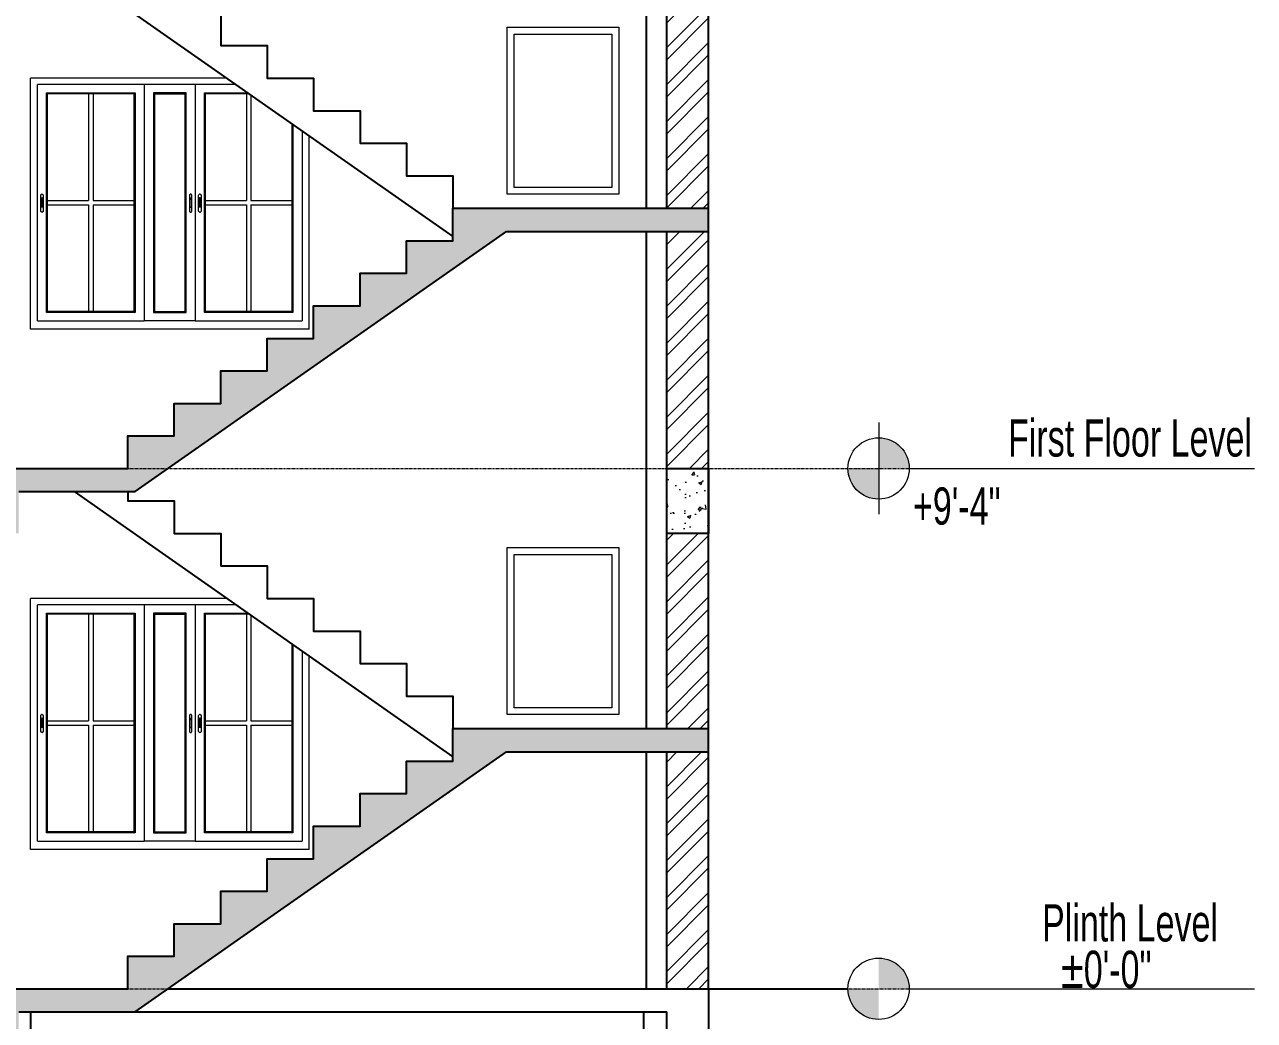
# Model space of a CAD drawing. Header units: inches. Extents: x -10117506 to -5032697, y -6529230 to -3254494.
# Drawn here: x -5063662.4 to -5063397.6, y -3264887.7 to -3264673.4 of the extents above; entities that cross this region are included whole.
import ezdxf

# ---------------------------------------------------------------- set-up
doc = ezdxf.new("R2010")
doc.units = ezdxf.units.IN
doc.header["$LTSCALE"] = 2
doc.header["$MEASUREMENT"] = 0
doc.linetypes.add('ACAD_ISO02W100', pattern=[15, 12, -3])
doc.linetypes.add('CENTER', pattern=[2, 1.25, -0.25, 0.25, -0.25])
doc.layers.get('0').update_dxf_attribs({"linetype": 'CONTINUOUS'})
for name, color, linetype, lineweight in [('Annotate-Bold.w', 187, 'CONTINUOUS', 18), ('Door-Window', 47, 'CONTINUOUS', 15), ('HATCH', 60, 'ACAD_ISO02W100', 13), ('window', 4, 'CONTINUOUS', 13)]:
    doc.layers.add(name, color=color, linetype=linetype, lineweight=lineweight)
doc.styles.add('Arial', font='arial.ttf', dxfattribs={"width": 0.8, "height": 12})
pattern_1 = [(50, (12864.6975, -5478.8364), (7.172601826, -0.62752135), [0.75, -8.25]), (355, (12864.6975, -5478.8364), (-1.387513336, 7.521921337), [0.6, -6.6]), (100.45144446, (12865.295, -5478.889), (5.785088467, 6.89439991), [0.63740192, -7.01142112]), (46.1842, (12864.6975, -5476.836), (10.672413307, -1.655192808), [1.125, -12.375]), (96.63563549, (12865.587, -5476.974), (9.346619457, 9.741186008), [0.95610342, -10.5171376]), (351.184164, (12864.698, -5476.836), (9.34661945, 9.741186003), [0.9, -9.90000001]), (21, (12865.6975, -5477.3364), (5.969070521, -4.0261889067), [0.75, -8.25]), (326, (12865.6975, -5477.3364), (2.433153319, 7.2515004505), [0.6, -6.6]), (71.45144474, (12866.195, -5477.672), (8.402223767, 3.225311528), [0.6374019, -7.01142112]), (37.5, (12864.6975, -5478.8364), (0.1215985532, 3.3289385383), [0, -6.52, 0, -6.7, 0, -6.625]), (7.5, (12864.6975, -5478.8364), (2.6306953744, 3.9441171188), [0, -3.82, 0, -6.37, 0, -2.525]), (327.5, (12862.4675, -5478.8364), (5.3382243617, -0.2255487173), [0, -2.5, 0, -7.8, 0, -10.35]), (317.5, (12861.4675, -5478.8364), (5.8318616934, 1.0010498233), [0, -3.25, 0, -5.18, 0, -7.35])]
pattern_2 = [(45, (12864.6975, -5478.8364), (-3.977475644, 3.977475644), []), (45, (12867.349, -5478.8364), (-3.977475644, 3.977475644), [])]

msp = doc.modelspace()

# ---------------------------------------------------------------- hatches: boundary and pattern name
at = {"layer": 'Annotate-Bold.w', "ltscale": 0.005}
h = msp.add_hatch(color=256, dxfattribs=at)
h.dxf.hatch_style = 1
h.paths.add_polyline_path([(-5063478.48, -3264762.34), (-5063478.48, -3264768.93), (-5063471.89, -3264768.93, 0.414214)])
h.paths.add_polyline_path([(-5063478.48, -3264775.53), (-5063478.48, -3264768.93), (-5063485.08, -3264768.93, 0.414214)])
h = msp.add_hatch(color=256, dxfattribs=at)
h.dxf.hatch_style = 1
h.paths.add_polyline_path([(-5063478.48, -3264874.34), (-5063478.48, -3264880.93), (-5063471.89, -3264880.93, 0.414214)])
h.paths.add_polyline_path([(-5063478.48, -3264887.53), (-5063478.48, -3264880.93), (-5063485.08, -3264880.93, 0.414214)])
at = {"layer": 'Door-Window', "linetype": 'ByBlock'}
h = msp.add_hatch(dxfattribs=at)
h.set_pattern_fill('AR-CONC', color=256)
h.set_pattern_definition(pattern_1)
h.paths.add_polyline_path([(-5063804.11, -3264773.93), (-5063804.11, -3264782.93), (-5063795.11, -3264782.93), (-5063795.11, -3264773.93), (-5063675.11, -3264773.93), (-5063672.61, -3264773.93), (-5063672.61, -3264782.93), (-5063663.61, -3264782.93), (-5063663.61, -3264773.93), (-5063638.57, -3264773.93), (-5063558.57, -3264717.93), (-5063515.08, -3264717.93), (-5063515.08, -3264712.93), (-5063570.14, -3264712.93), (-5063570.14, -3264719.93), (-5063580.14, -3264719.93), (-5063580.14, -3264726.93), (-5063590.14, -3264726.93), (-5063590.14, -3264733.93), (-5063600.14, -3264733.93), (-5063600.14, -3264740.93), (-5063610.14, -3264740.93), (-5063610.14, -3264747.93), (-5063620.14, -3264747.93), (-5063620.14, -3264754.93), (-5063630.14, -3264754.93), (-5063630.14, -3264761.93), (-5063640.14, -3264761.93), (-5063640.14, -3264768.93), (-5063675.11, -3264768.93), (-5063822.11, -3264768.93), (-5063822.11, -3264773.93)])
h = msp.add_hatch(dxfattribs=at)
h.set_pattern_fill('AR-CONC', color=256)
h.set_pattern_definition(pattern_1)
h.paths.add_polyline_path([(-5063515.08, -3264768.93), (-5063524.08, -3264768.93), (-5063524.08, -3264782.93), (-5063515.08, -3264782.93)])
h = msp.add_hatch(dxfattribs=at)
h.set_pattern_fill('AR-CONC', color=256)
h.set_pattern_definition(pattern_1)
h.paths.add_polyline_path([(-5063795.11, -3264885.93), (-5063672.61, -3264885.93), (-5063672.61, -3264894.93), (-5063663.61, -3264894.93), (-5063663.61, -3264885.93), (-5063638.57, -3264885.93), (-5063558.57, -3264829.93), (-5063515.08, -3264829.93), (-5063515.08, -3264824.93), (-5063570.14, -3264824.93), (-5063570.14, -3264831.93), (-5063580.14, -3264831.93), (-5063580.14, -3264838.93), (-5063590.14, -3264838.93), (-5063590.14, -3264845.93), (-5063600.14, -3264845.93), (-5063600.14, -3264852.93), (-5063610.14, -3264852.93), (-5063610.14, -3264859.93), (-5063620.14, -3264859.93), (-5063620.14, -3264866.93), (-5063630.14, -3264866.93), (-5063630.14, -3264873.93), (-5063640.14, -3264873.93), (-5063640.14, -3264880.93), (-5063804.11, -3264880.93), (-5063804.11, -3264894.93), (-5063795.11, -3264894.93)])
at = {"layer": 'HATCH', "ltscale": 0.01}
h = msp.add_hatch(dxfattribs=at)
h.set_pattern_fill('ANSI32', color=256, scale=15, style=0)
h.set_pattern_definition(pattern_2)
h.paths.add_polyline_path([(-5063515.08, -3264670.93), (-5063524.1, -3264670.93), (-5063524.1, -3264712.93), (-5063515.08, -3264712.93)])
h = msp.add_hatch(dxfattribs=at)
h.set_pattern_fill('ANSI32', color=256, scale=15, style=0)
h.set_pattern_definition(pattern_2)
h.paths.add_polyline_path([(-5063515.08, -3264717.93), (-5063524.1, -3264717.93), (-5063524.1, -3264768.93), (-5063515.08, -3264768.93)])
h = msp.add_hatch(dxfattribs=at)
h.set_pattern_fill('ANSI32', color=256, scale=15, style=0)
h.set_pattern_definition(pattern_2)
h.paths.add_polyline_path([(-5063515.08, -3264782.93), (-5063524.1, -3264782.93), (-5063524.1, -3264824.93), (-5063515.08, -3264824.93)])
h = msp.add_hatch(dxfattribs=at)
h.set_pattern_fill('ANSI32', color=256, scale=15, style=0)
h.set_pattern_definition(pattern_2)
h.paths.add_polyline_path([(-5063515.08, -3264829.93), (-5063524.1, -3264829.93), (-5063524.1, -3264880.93), (-5063515.08, -3264880.93)])

# ---------------------------------------------------------------- linework, layer by layer
at = {"ltscale": 0.5}
for p, q in [((-5063515.08, -3264880.93), (-5063515.08, -3264544.93)), ((-5063528.49, -3264712.93), (-5063528.49, -3264549.93)), ((-5063524.1, -3264712.93), (-5063524.1, -3264549.93)), ((-5063651.72, -3264661.93), (-5063570.14, -3264719.04)), ((-5063570.14, -3264712.93), (-5063515.08, -3264712.93)), ((-5063638.57, -3264773.93), (-5063558.57, -3264717.93)), ((-5063558.57, -3264717.93), (-5063515.08, -3264717.93)), ((-5063528.49, -3264824.93), (-5063528.49, -3264717.93)), ((-5063524.1, -3264824.93), (-5063524.1, -3264717.93)), ((-5063675.11, -3264768.93), (-5063640.14, -3264768.93)), ((-5063663.61, -3264773.93), (-5063638.57, -3264773.93)), ((-5063651.72, -3264773.93), (-5063570.14, -3264831.04)), ((-5063570.14, -3264824.93), (-5063515.08, -3264824.93)), ((-5063638.57, -3264885.93), (-5063558.57, -3264829.93)), ((-5063558.57, -3264829.93), (-5063515.08, -3264829.93)), ((-5063528.49, -3264880.93), (-5063528.49, -3264829.93)), ((-5063524.1, -3264880.93), (-5063524.1, -3264829.93)), ((-5063804.11, -3264880.93), (-5063640.14, -3264880.93)), ((-5063631.43, -3264880.93), (-5063515.08, -3264880.93)), ((-5063515.08, -3264880.93), (-5063485.08, -3264880.93)), ((-5063663.61, -3264885.93), (-5063524.08, -3264885.93)), ((-5063661.11, -3264885.93), (-5063661.11, -3264938.93)), ((-5063529.08, -3264885.93), (-5063529.08, -3264938.93))]:
    msp.add_line(p, q, dxfattribs=at)
for points in [[(-5063640.14, -3264656.93), (-5063640.14, -3264663.93), (-5063630.14, -3264663.93), (-5063630.14, -3264670.93), (-5063620.14, -3264670.93), (-5063620.14, -3264677.93), (-5063610.14, -3264677.93), (-5063610.14, -3264684.93), (-5063600.14, -3264684.93), (-5063600.14, -3264691.93), (-5063590.14, -3264691.93), (-5063590.14, -3264698.93), (-5063580.14, -3264698.93), (-5063580.14, -3264705.93), (-5063570.14, -3264705.93), (-5063570.14, -3264712.93)], [(-5063640.14, -3264768.93), (-5063640.14, -3264761.93), (-5063630.14, -3264761.93), (-5063630.14, -3264754.93), (-5063620.14, -3264754.93), (-5063620.14, -3264747.93), (-5063610.14, -3264747.93), (-5063610.14, -3264740.93), (-5063600.14, -3264740.93), (-5063600.14, -3264733.93), (-5063590.14, -3264733.93), (-5063590.14, -3264726.93), (-5063580.14, -3264726.93), (-5063580.14, -3264719.93), (-5063570.14, -3264719.93), (-5063570.14, -3264712.93)], [(-5063640.14, -3264773.93), (-5063640.14, -3264775.93), (-5063630.14, -3264775.93), (-5063630.14, -3264782.93), (-5063620.14, -3264782.93), (-5063620.14, -3264789.93), (-5063610.14, -3264789.93), (-5063610.14, -3264796.93), (-5063600.14, -3264796.93), (-5063600.14, -3264803.93), (-5063590.14, -3264803.93), (-5063590.14, -3264810.93), (-5063580.14, -3264810.93), (-5063580.14, -3264817.93), (-5063570.14, -3264817.93), (-5063570.14, -3264824.93)], [(-5063640.14, -3264880.93), (-5063640.14, -3264873.93), (-5063630.14, -3264873.93), (-5063630.14, -3264866.93), (-5063620.14, -3264866.93), (-5063620.14, -3264859.93), (-5063610.14, -3264859.93), (-5063610.14, -3264852.93), (-5063600.14, -3264852.93), (-5063600.14, -3264845.93), (-5063590.14, -3264845.93), (-5063590.14, -3264838.93), (-5063580.14, -3264838.93), (-5063580.14, -3264831.93), (-5063570.14, -3264831.93), (-5063570.14, -3264824.93)], [(-5063524.08, -3264880.93), (-5063515.08, -3264880.93), (-5063515.08, -3264894.93), (-5063524.08, -3264894.93), (-5063524.08, -3264885.93)]]:
    msp.add_lwpolyline(points, dxfattribs=at)
msp.add_lwpolyline([(-5063524.08, -3264768.93), (-5063515.08, -3264768.93), (-5063515.08, -3264782.93), (-5063524.08, -3264782.93)], close=True, dxfattribs=at)
at = {"layer": 'Annotate-Bold.w', "ltscale": 0.005}
msp.add_line((-5063478.47, -3264759.02), (-5063478.47, -3264778.81), dxfattribs=at)
at = {"layer": 'Annotate-Bold.w', "linetype": 'CENTER', "ltscale": 0.01}
for p, q in [((-5063860.65, -3264768.93), (-5063471.89, -3264768.93)), ((-5063860.65, -3264880.93), (-5063471.89, -3264880.93))]:
    msp.add_line(p, q, dxfattribs=at)
at = {"layer": 'Annotate-Bold.w'}
for p, q in [((-5063471.89, -3264768.93), (-5063397.57, -3264768.93)), ((-5063471.89, -3264880.93), (-5063397.57, -3264880.93))]:
    msp.add_line(p, q, dxfattribs=at)
at = {"layer": 'Annotate-Bold.w', "ltscale": 0.005}
for centre in [(-5063478.48, -3264768.93), (-5063478.48, -3264880.93)]:
    msp.add_circle(centre, 6.6, dxfattribs=at)
at = {"layer": 'window'}
for p, q in [((-5063661.11, -3264738.93), (-5063661.11, -3264684.93)), ((-5063618.86, -3264684.93), (-5063661.11, -3264684.93)), ((-5063659.61, -3264737.15), (-5063659.61, -3264686.27)), ((-5063616.96, -3264686.27), (-5063659.61, -3264686.27)), ((-5063657.64, -3264735.36), (-5063657.64, -3264688.06)), ((-5063657.64, -3264688.06), (-5063638.57, -3264688.06)), ((-5063657.4, -3264688.29), (-5063657.64, -3264688.06)), ((-5063638.82, -3264688.29), (-5063638.57, -3264688.06)), ((-5063638.57, -3264688.06), (-5063638.57, -3264735.36)), ((-5063636.61, -3264686.27), (-5063636.61, -3264737.15)), ((-5063627.57, -3264688.06), (-5063634.64, -3264688.06)), ((-5063634.64, -3264688.06), (-5063634.64, -3264735.36)), ((-5063634.4, -3264688.29), (-5063634.64, -3264688.06)), ((-5063627.82, -3264688.29), (-5063627.57, -3264688.06)), ((-5063627.57, -3264735.36), (-5063627.57, -3264688.06)), ((-5063625.61, -3264686.27), (-5063625.61, -3264737.15)), ((-5063623.64, -3264735.36), (-5063623.64, -3264688.06)), ((-5063623.64, -3264688.06), (-5063614.39, -3264688.06)), ((-5063623.4, -3264688.29), (-5063623.64, -3264688.06)), ((-5063657.4, -3264735.13), (-5063657.4, -3264688.29)), ((-5063638.82, -3264688.29), (-5063657.4, -3264688.29)), ((-5063648.6, -3264688.29), (-5063648.6, -3264711.26)), ((-5063647.62, -3264688.29), (-5063647.62, -3264711.26)), ((-5063638.82, -3264688.29), (-5063638.82, -3264735.13)), ((-5063634.4, -3264688.29), (-5063634.4, -3264735.13)), ((-5063634.4, -3264688.29), (-5063627.82, -3264688.29)), ((-5063627.82, -3264735.13), (-5063627.82, -3264688.29)), ((-5063623.4, -3264735.13), (-5063623.4, -3264688.29)), ((-5063614.07, -3264688.29), (-5063623.4, -3264688.29)), ((-5063614.6, -3264688.29), (-5063614.6, -3264711.26)), ((-5063613.62, -3264688.61), (-5063613.62, -3264711.26)), ((-5063604.82, -3264694.76), (-5063604.82, -3264735.13)), ((-5063604.57, -3264694.94), (-5063604.57, -3264735.36)), ((-5063602.61, -3264696.31), (-5063602.61, -3264737.15)), ((-5063601.11, -3264738.93), (-5063601.11, -3264697.36)), ((-5063658.88, -3264710.11), (-5063658.87, -3264710.08)), ((-5063658.88, -3264710.14), (-5063658.87, -3264710.08)), ((-5063658.88, -3264710.14), (-5063658.88, -3264710.11)), ((-5063658.88, -3264713.53), (-5063658.88, -3264710.14)), ((-5063658.87, -3264710.08), (-5063658.85, -3264710.04)), ((-5063658.85, -3264710.04), (-5063658.83, -3264710.01)), ((-5063658.8, -3264709.99), (-5063658.83, -3264710.01)), ((-5063658.77, -3264709.96), (-5063658.8, -3264709.99)), ((-5063658.77, -3264710.79), (-5063658.79, -3264710.82)), ((-5063658.79, -3264710.82), (-5063658.79, -3264710.84)), ((-5063658.79, -3264710.84), (-5063658.79, -3264710.86)), ((-5063658.79, -3264710.86), (-5063658.79, -3264712.57)), ((-5063658.77, -3264709.96), (-5063658.74, -3264709.95)), ((-5063658.76, -3264710.77), (-5063658.77, -3264710.79)), ((-5063658.74, -3264710.76), (-5063658.76, -3264710.77)), ((-5063658.7, -3264709.93), (-5063658.74, -3264709.95)), ((-5063658.72, -3264710.74), (-5063658.74, -3264710.76)), ((-5063658.7, -3264710.73), (-5063658.72, -3264710.74)), ((-5063658.65, -3264709.93), (-5063658.7, -3264709.93)), ((-5063658.67, -3264710.72), (-5063658.7, -3264710.73)), ((-5063658.64, -3264710.71), (-5063658.67, -3264710.72)), ((-5063658.61, -3264709.92), (-5063658.65, -3264709.93)), ((-5063658.61, -3264710.71), (-5063658.64, -3264710.71)), ((-5063658.57, -3264709.93), (-5063658.61, -3264709.92)), ((-5063658.58, -3264710.71), (-5063658.61, -3264710.71)), ((-5063658.56, -3264710.72), (-5063658.58, -3264710.71)), ((-5063658.57, -3264709.93), (-5063658.53, -3264709.93)), ((-5063658.53, -3264710.73), (-5063658.56, -3264710.72)), ((-5063658.53, -3264709.93), (-5063658.49, -3264709.95)), ((-5063658.51, -3264710.74), (-5063658.53, -3264710.73)), ((-5063658.48, -3264710.76), (-5063658.51, -3264710.74)), ((-5063658.49, -3264709.95), (-5063658.45, -3264709.96)), ((-5063658.47, -3264710.77), (-5063658.48, -3264710.76)), ((-5063658.45, -3264710.79), (-5063658.47, -3264710.77)), ((-5063658.45, -3264709.96), (-5063658.42, -3264709.99)), ((-5063658.44, -3264710.82), (-5063658.45, -3264710.79)), ((-5063658.43, -3264710.84), (-5063658.44, -3264710.82)), ((-5063658.43, -3264710.86), (-5063658.43, -3264710.84)), ((-5063658.43, -3264712.57), (-5063658.43, -3264710.86)), ((-5063658.42, -3264709.99), (-5063658.39, -3264710.01)), ((-5063658.37, -3264710.04), (-5063658.39, -3264710.01)), ((-5063658.36, -3264710.08), (-5063658.37, -3264710.04)), ((-5063658.35, -3264710.11), (-5063658.36, -3264710.08)), ((-5063658.35, -3264710.11), (-5063658.34, -3264710.14)), ((-5063658.34, -3264710.14), (-5063658.34, -3264713.53)), ((-5063657.4, -3264711.26), (-5063648.6, -3264711.26)), ((-5063647.62, -3264711.26), (-5063638.82, -3264711.26)), ((-5063626.86, -3264710.08), (-5063626.87, -3264710.11)), ((-5063626.87, -3264710.11), (-5063626.87, -3264710.14)), ((-5063626.87, -3264710.14), (-5063626.87, -3264713.53)), ((-5063626.84, -3264710.04), (-5063626.86, -3264710.08)), ((-5063626.82, -3264710.01), (-5063626.84, -3264710.04)), ((-5063626.79, -3264709.99), (-5063626.82, -3264710.01)), ((-5063626.76, -3264709.96), (-5063626.79, -3264709.99)), ((-5063626.79, -3264710.86), (-5063626.78, -3264710.84)), ((-5063626.79, -3264711.11), (-5063626.79, -3264710.86)), ((-5063626.79, -3264711.11), (-5063626.78, -3264711.09)), ((-5063626.79, -3264712.57), (-5063626.79, -3264711.11)), ((-5063626.78, -3264710.82), (-5063626.77, -3264710.79)), ((-5063626.78, -3264710.84), (-5063626.78, -3264710.82)), ((-5063626.78, -3264711.06), (-5063626.77, -3264711.04)), ((-5063626.78, -3264711.09), (-5063626.78, -3264711.06)), ((-5063626.77, -3264710.79), (-5063626.75, -3264710.77)), ((-5063626.77, -3264711.04), (-5063626.75, -3264711.02)), ((-5063626.73, -3264709.95), (-5063626.76, -3264709.96)), ((-5063626.75, -3264710.77), (-5063626.73, -3264710.76)), ((-5063626.75, -3264711.02), (-5063626.73, -3264711.01)), ((-5063626.69, -3264709.93), (-5063626.73, -3264709.95)), ((-5063626.73, -3264710.76), (-5063626.71, -3264710.74)), ((-5063626.73, -3264711.01), (-5063626.71, -3264710.99)), ((-5063626.71, -3264710.74), (-5063626.69, -3264710.73)), ((-5063626.71, -3264710.99), (-5063626.69, -3264710.98)), ((-5063626.65, -3264709.93), (-5063626.69, -3264709.93)), ((-5063626.69, -3264710.73), (-5063626.66, -3264710.72)), ((-5063626.69, -3264710.98), (-5063626.66, -3264710.97)), ((-5063626.66, -3264710.72), (-5063626.63, -3264710.71)), ((-5063626.66, -3264710.97), (-5063626.63, -3264710.96)), ((-5063626.6, -3264709.92), (-5063626.65, -3264709.93)), ((-5063626.63, -3264710.71), (-5063626.6, -3264710.71)), ((-5063626.63, -3264710.96), (-5063626.6, -3264710.96)), ((-5063626.56, -3264709.93), (-5063626.6, -3264709.92)), ((-5063626.6, -3264710.71), (-5063626.58, -3264710.71)), ((-5063626.6, -3264710.96), (-5063626.58, -3264710.96)), ((-5063626.58, -3264710.71), (-5063626.55, -3264710.72)), ((-5063626.58, -3264710.96), (-5063626.55, -3264710.97)), ((-5063626.52, -3264709.93), (-5063626.56, -3264709.93)), ((-5063626.55, -3264710.72), (-5063626.52, -3264710.73)), ((-5063626.55, -3264710.97), (-5063626.52, -3264710.98)), ((-5063626.48, -3264709.95), (-5063626.52, -3264709.93)), ((-5063626.52, -3264710.73), (-5063626.5, -3264710.74)), ((-5063626.52, -3264710.98), (-5063626.5, -3264710.99)), ((-5063626.5, -3264710.74), (-5063626.48, -3264710.76)), ((-5063626.5, -3264710.99), (-5063626.48, -3264711.01)), ((-5063626.44, -3264709.96), (-5063626.48, -3264709.95)), ((-5063626.48, -3264710.76), (-5063626.46, -3264710.77)), ((-5063626.48, -3264711.01), (-5063626.46, -3264711.02)), ((-5063626.46, -3264710.77), (-5063626.44, -3264710.79)), ((-5063626.46, -3264711.02), (-5063626.44, -3264711.04)), ((-5063626.41, -3264709.99), (-5063626.44, -3264709.96)), ((-5063626.44, -3264710.79), (-5063626.43, -3264710.82)), ((-5063626.44, -3264711.04), (-5063626.43, -3264711.06)), ((-5063626.43, -3264710.82), (-5063626.42, -3264710.84)), ((-5063626.43, -3264711.06), (-5063626.42, -3264711.09)), ((-5063626.42, -3264710.84), (-5063626.42, -3264710.86)), ((-5063626.42, -3264712.57), (-5063626.42, -3264710.86)), ((-5063626.42, -3264711.09), (-5063626.42, -3264711.11)), ((-5063626.39, -3264710.01), (-5063626.41, -3264709.99)), ((-5063626.36, -3264710.04), (-5063626.39, -3264710.01)), ((-5063626.35, -3264710.08), (-5063626.36, -3264710.04)), ((-5063626.34, -3264710.11), (-5063626.35, -3264710.08)), ((-5063626.33, -3264710.14), (-5063626.35, -3264710.08)), ((-5063626.33, -3264710.14), (-5063626.34, -3264710.11)), ((-5063626.33, -3264713.53), (-5063626.33, -3264710.14)), ((-5063624.88, -3264710.11), (-5063624.87, -3264710.08)), ((-5063624.88, -3264710.14), (-5063624.87, -3264710.08)), ((-5063624.88, -3264710.14), (-5063624.88, -3264710.11)), ((-5063624.88, -3264713.53), (-5063624.88, -3264710.14)), ((-5063624.87, -3264710.08), (-5063624.85, -3264710.04)), ((-5063624.85, -3264710.04), (-5063624.83, -3264710.01)), ((-5063624.8, -3264709.99), (-5063624.83, -3264710.01)), ((-5063624.77, -3264709.96), (-5063624.8, -3264709.99)), ((-5063624.77, -3264710.79), (-5063624.79, -3264710.82)), ((-5063624.79, -3264710.82), (-5063624.79, -3264710.84)), ((-5063624.79, -3264710.84), (-5063624.79, -3264710.86)), ((-5063624.79, -3264710.86), (-5063624.79, -3264712.57)), ((-5063624.77, -3264709.96), (-5063624.74, -3264709.95)), ((-5063624.76, -3264710.77), (-5063624.77, -3264710.79)), ((-5063624.74, -3264710.76), (-5063624.76, -3264710.77)), ((-5063624.7, -3264709.93), (-5063624.74, -3264709.95)), ((-5063624.72, -3264710.74), (-5063624.74, -3264710.76)), ((-5063624.7, -3264710.73), (-5063624.72, -3264710.74)), ((-5063624.65, -3264709.93), (-5063624.7, -3264709.93)), ((-5063624.67, -3264710.72), (-5063624.7, -3264710.73)), ((-5063624.64, -3264710.71), (-5063624.67, -3264710.72)), ((-5063624.61, -3264709.92), (-5063624.65, -3264709.93)), ((-5063624.61, -3264710.71), (-5063624.64, -3264710.71)), ((-5063624.57, -3264709.93), (-5063624.61, -3264709.92)), ((-5063624.58, -3264710.71), (-5063624.61, -3264710.71)), ((-5063624.56, -3264710.72), (-5063624.58, -3264710.71)), ((-5063624.57, -3264709.93), (-5063624.53, -3264709.93)), ((-5063624.53, -3264710.73), (-5063624.56, -3264710.72)), ((-5063624.53, -3264709.93), (-5063624.49, -3264709.95)), ((-5063624.51, -3264710.74), (-5063624.53, -3264710.73)), ((-5063624.48, -3264710.76), (-5063624.51, -3264710.74)), ((-5063624.49, -3264709.95), (-5063624.45, -3264709.96)), ((-5063624.47, -3264710.77), (-5063624.48, -3264710.76)), ((-5063624.45, -3264710.79), (-5063624.47, -3264710.77)), ((-5063624.45, -3264709.96), (-5063624.42, -3264709.99)), ((-5063624.44, -3264710.82), (-5063624.45, -3264710.79)), ((-5063624.43, -3264710.84), (-5063624.44, -3264710.82)), ((-5063624.43, -3264710.86), (-5063624.43, -3264710.84)), ((-5063624.43, -3264712.57), (-5063624.43, -3264710.86)), ((-5063624.42, -3264709.99), (-5063624.39, -3264710.01)), ((-5063624.37, -3264710.04), (-5063624.39, -3264710.01)), ((-5063624.36, -3264710.08), (-5063624.37, -3264710.04)), ((-5063624.35, -3264710.11), (-5063624.36, -3264710.08)), ((-5063624.35, -3264710.11), (-5063624.34, -3264710.14)), ((-5063624.34, -3264710.14), (-5063624.34, -3264713.53)), ((-5063623.4, -3264711.26), (-5063614.6, -3264711.26)), ((-5063613.62, -3264711.26), (-5063604.82, -3264711.26)), ((-5063658.88, -3264713.57), (-5063658.88, -3264713.53)), ((-5063658.87, -3264713.6), (-5063658.88, -3264713.57)), ((-5063658.87, -3264713.6), (-5063658.85, -3264713.64)), ((-5063658.85, -3264713.64), (-5063658.83, -3264713.66)), ((-5063658.83, -3264713.66), (-5063658.8, -3264713.69)), ((-5063658.77, -3264713.71), (-5063658.8, -3264713.69)), ((-5063658.79, -3264712.59), (-5063658.79, -3264712.57)), ((-5063658.79, -3264712.61), (-5063658.79, -3264712.59)), ((-5063658.77, -3264712.64), (-5063658.79, -3264712.61)), ((-5063658.76, -3264712.66), (-5063658.77, -3264712.64)), ((-5063658.74, -3264713.73), (-5063658.77, -3264713.71)), ((-5063658.74, -3264712.67), (-5063658.76, -3264712.66)), ((-5063658.72, -3264712.69), (-5063658.74, -3264712.67)), ((-5063658.74, -3264713.73), (-5063658.7, -3264713.74)), ((-5063658.7, -3264712.7), (-5063658.72, -3264712.69)), ((-5063658.67, -3264712.71), (-5063658.7, -3264712.7)), ((-5063658.65, -3264713.75), (-5063658.7, -3264713.74)), ((-5063658.64, -3264712.72), (-5063658.67, -3264712.71)), ((-5063658.61, -3264713.76), (-5063658.65, -3264713.75)), ((-5063658.61, -3264712.72), (-5063658.64, -3264712.72)), ((-5063658.58, -3264712.72), (-5063658.61, -3264712.72)), ((-5063658.61, -3264713.76), (-5063658.57, -3264713.75)), ((-5063658.56, -3264712.71), (-5063658.58, -3264712.72)), ((-5063658.57, -3264713.75), (-5063658.53, -3264713.74)), ((-5063658.53, -3264712.7), (-5063658.56, -3264712.71)), ((-5063658.51, -3264712.69), (-5063658.53, -3264712.7)), ((-5063658.49, -3264713.73), (-5063658.53, -3264713.74)), ((-5063658.48, -3264712.67), (-5063658.51, -3264712.69)), ((-5063658.45, -3264713.71), (-5063658.49, -3264713.73)), ((-5063658.47, -3264712.66), (-5063658.48, -3264712.67)), ((-5063658.45, -3264712.64), (-5063658.47, -3264712.66)), ((-5063658.44, -3264712.61), (-5063658.45, -3264712.64)), ((-5063658.45, -3264713.71), (-5063658.42, -3264713.69)), ((-5063658.43, -3264712.59), (-5063658.44, -3264712.61)), ((-5063658.43, -3264712.57), (-5063658.43, -3264712.59)), ((-5063658.42, -3264713.69), (-5063658.39, -3264713.66)), ((-5063658.39, -3264713.66), (-5063658.37, -3264713.64)), ((-5063658.36, -3264713.6), (-5063658.37, -3264713.64)), ((-5063658.34, -3264713.53), (-5063658.36, -3264713.6)), ((-5063658.35, -3264713.57), (-5063658.36, -3264713.6)), ((-5063658.35, -3264713.57), (-5063658.34, -3264713.53)), ((-5063657.4, -3264712.16), (-5063648.6, -3264712.16)), ((-5063648.6, -3264712.16), (-5063648.6, -3264735.13)), ((-5063647.62, -3264712.16), (-5063638.82, -3264712.16)), ((-5063647.62, -3264712.16), (-5063647.62, -3264735.13)), ((-5063626.87, -3264713.57), (-5063626.87, -3264713.53)), ((-5063626.87, -3264713.53), (-5063626.86, -3264713.6)), ((-5063626.87, -3264713.57), (-5063626.86, -3264713.6)), ((-5063626.86, -3264713.6), (-5063626.84, -3264713.64)), ((-5063626.84, -3264713.64), (-5063626.82, -3264713.66)), ((-5063626.82, -3264713.66), (-5063626.79, -3264713.69)), ((-5063626.79, -3264712.57), (-5063626.78, -3264712.59)), ((-5063626.79, -3264713.69), (-5063626.76, -3264713.71)), ((-5063626.78, -3264712.59), (-5063626.78, -3264712.61)), ((-5063626.78, -3264712.61), (-5063626.77, -3264712.64)), ((-5063626.77, -3264712.64), (-5063626.75, -3264712.66)), ((-5063626.76, -3264713.71), (-5063626.73, -3264713.73)), ((-5063626.75, -3264712.66), (-5063626.73, -3264712.67)), ((-5063626.73, -3264712.67), (-5063626.71, -3264712.69)), ((-5063626.73, -3264713.73), (-5063626.69, -3264713.74)), ((-5063626.71, -3264712.69), (-5063626.69, -3264712.7)), ((-5063626.69, -3264712.7), (-5063626.66, -3264712.71)), ((-5063626.69, -3264713.74), (-5063626.65, -3264713.75)), ((-5063626.66, -3264712.71), (-5063626.63, -3264712.72)), ((-5063626.65, -3264713.75), (-5063626.6, -3264713.76)), ((-5063626.63, -3264712.72), (-5063626.6, -3264712.72)), ((-5063626.6, -3264712.72), (-5063626.58, -3264712.72)), ((-5063626.6, -3264713.76), (-5063626.56, -3264713.75)), ((-5063626.58, -3264712.72), (-5063626.55, -3264712.71)), ((-5063626.56, -3264713.75), (-5063626.52, -3264713.74)), ((-5063626.55, -3264712.71), (-5063626.52, -3264712.7)), ((-5063626.52, -3264712.7), (-5063626.5, -3264712.69)), ((-5063626.52, -3264713.74), (-5063626.48, -3264713.73)), ((-5063626.5, -3264712.69), (-5063626.48, -3264712.67)), ((-5063626.48, -3264712.67), (-5063626.46, -3264712.66)), ((-5063626.48, -3264713.73), (-5063626.44, -3264713.71)), ((-5063626.46, -3264712.66), (-5063626.44, -3264712.64)), ((-5063626.44, -3264712.64), (-5063626.43, -3264712.61)), ((-5063626.44, -3264713.71), (-5063626.41, -3264713.69)), ((-5063626.43, -3264712.61), (-5063626.42, -3264712.59)), ((-5063626.42, -3264712.59), (-5063626.42, -3264712.57)), ((-5063626.41, -3264713.69), (-5063626.39, -3264713.66)), ((-5063626.39, -3264713.66), (-5063626.36, -3264713.64)), ((-5063626.36, -3264713.64), (-5063626.35, -3264713.6)), ((-5063626.35, -3264713.6), (-5063626.34, -3264713.57)), ((-5063626.34, -3264713.57), (-5063626.33, -3264713.53)), ((-5063624.88, -3264713.57), (-5063624.88, -3264713.53)), ((-5063624.87, -3264713.6), (-5063624.88, -3264713.57)), ((-5063624.87, -3264713.6), (-5063624.85, -3264713.64)), ((-5063624.85, -3264713.64), (-5063624.83, -3264713.66)), ((-5063624.83, -3264713.66), (-5063624.8, -3264713.69)), ((-5063624.77, -3264713.71), (-5063624.8, -3264713.69)), ((-5063624.79, -3264712.59), (-5063624.79, -3264712.57)), ((-5063624.79, -3264712.61), (-5063624.79, -3264712.59)), ((-5063624.77, -3264712.64), (-5063624.79, -3264712.61)), ((-5063624.76, -3264712.66), (-5063624.77, -3264712.64)), ((-5063624.74, -3264713.73), (-5063624.77, -3264713.71)), ((-5063624.74, -3264712.67), (-5063624.76, -3264712.66)), ((-5063624.72, -3264712.69), (-5063624.74, -3264712.67)), ((-5063624.74, -3264713.73), (-5063624.7, -3264713.74)), ((-5063624.7, -3264712.7), (-5063624.72, -3264712.69)), ((-5063624.67, -3264712.71), (-5063624.7, -3264712.7)), ((-5063624.65, -3264713.75), (-5063624.7, -3264713.74)), ((-5063624.64, -3264712.72), (-5063624.67, -3264712.71)), ((-5063624.61, -3264713.76), (-5063624.65, -3264713.75)), ((-5063624.61, -3264712.72), (-5063624.64, -3264712.72)), ((-5063624.58, -3264712.72), (-5063624.61, -3264712.72)), ((-5063624.61, -3264713.76), (-5063624.57, -3264713.75)), ((-5063624.56, -3264712.71), (-5063624.58, -3264712.72)), ((-5063624.57, -3264713.75), (-5063624.53, -3264713.74)), ((-5063624.53, -3264712.7), (-5063624.56, -3264712.71)), ((-5063624.51, -3264712.69), (-5063624.53, -3264712.7)), ((-5063624.49, -3264713.73), (-5063624.53, -3264713.74)), ((-5063624.48, -3264712.67), (-5063624.51, -3264712.69)), ((-5063624.45, -3264713.71), (-5063624.49, -3264713.73)), ((-5063624.47, -3264712.66), (-5063624.48, -3264712.67)), ((-5063624.45, -3264712.64), (-5063624.47, -3264712.66)), ((-5063624.44, -3264712.61), (-5063624.45, -3264712.64)), ((-5063624.45, -3264713.71), (-5063624.42, -3264713.69)), ((-5063624.43, -3264712.59), (-5063624.44, -3264712.61)), ((-5063624.43, -3264712.57), (-5063624.43, -3264712.59)), ((-5063624.42, -3264713.69), (-5063624.39, -3264713.66)), ((-5063624.39, -3264713.66), (-5063624.37, -3264713.64)), ((-5063624.36, -3264713.6), (-5063624.37, -3264713.64)), ((-5063624.34, -3264713.53), (-5063624.36, -3264713.6)), ((-5063624.35, -3264713.57), (-5063624.36, -3264713.6)), ((-5063624.35, -3264713.57), (-5063624.34, -3264713.53)), ((-5063623.4, -3264712.16), (-5063614.6, -3264712.16)), ((-5063614.6, -3264712.16), (-5063614.6, -3264735.13)), ((-5063613.62, -3264712.16), (-5063604.82, -3264712.16)), ((-5063613.62, -3264712.16), (-5063613.62, -3264735.13)), ((-5063657.64, -3264735.36), (-5063657.4, -3264735.13)), ((-5063638.57, -3264735.36), (-5063657.64, -3264735.36)), ((-5063638.82, -3264735.13), (-5063657.4, -3264735.13)), ((-5063638.82, -3264735.13), (-5063638.57, -3264735.36)), ((-5063634.4, -3264735.13), (-5063634.64, -3264735.36)), ((-5063634.64, -3264735.36), (-5063627.57, -3264735.36)), ((-5063634.4, -3264735.13), (-5063627.82, -3264735.13)), ((-5063627.57, -3264735.36), (-5063627.82, -3264735.13)), ((-5063623.64, -3264735.36), (-5063623.4, -3264735.13)), ((-5063604.57, -3264735.36), (-5063623.64, -3264735.36)), ((-5063604.82, -3264735.13), (-5063623.4, -3264735.13)), ((-5063604.82, -3264735.13), (-5063604.57, -3264735.36)), ((-5063659.61, -3264737.15), (-5063636.61, -3264737.15)), ((-5063625.61, -3264737.15), (-5063636.61, -3264737.15)), ((-5063625.61, -3264737.15), (-5063602.61, -3264737.15)), ((-5063601.11, -3264738.93), (-5063661.11, -3264738.93)), ((-5063661.11, -3264850.93), (-5063661.11, -3264796.93)), ((-5063618.86, -3264796.93), (-5063661.11, -3264796.93)), ((-5063659.61, -3264849.15), (-5063659.61, -3264798.27)), ((-5063616.96, -3264798.27), (-5063659.61, -3264798.27)), ((-5063636.61, -3264798.27), (-5063636.61, -3264849.15)), ((-5063625.61, -3264798.27), (-5063625.61, -3264849.15)), ((-5063657.64, -3264847.36), (-5063657.64, -3264800.06)), ((-5063657.64, -3264800.06), (-5063638.57, -3264800.06)), ((-5063657.4, -3264800.29), (-5063657.64, -3264800.06)), ((-5063657.4, -3264847.13), (-5063657.4, -3264800.29)), ((-5063638.82, -3264800.29), (-5063657.4, -3264800.29)), ((-5063648.6, -3264800.29), (-5063648.6, -3264823.26)), ((-5063647.62, -3264800.29), (-5063647.62, -3264823.26)), ((-5063638.82, -3264800.29), (-5063638.57, -3264800.06)), ((-5063638.82, -3264800.29), (-5063638.82, -3264847.13)), ((-5063638.57, -3264800.06), (-5063638.57, -3264847.36)), ((-5063627.57, -3264800.06), (-5063634.64, -3264800.06)), ((-5063634.64, -3264800.06), (-5063634.64, -3264847.36)), ((-5063634.4, -3264800.29), (-5063634.64, -3264800.06)), ((-5063634.4, -3264800.29), (-5063634.4, -3264847.13)), ((-5063634.4, -3264800.29), (-5063627.82, -3264800.29)), ((-5063627.82, -3264800.29), (-5063627.57, -3264800.06)), ((-5063627.82, -3264847.13), (-5063627.82, -3264800.29)), ((-5063627.57, -3264847.36), (-5063627.57, -3264800.06)), ((-5063623.64, -3264847.36), (-5063623.64, -3264800.06)), ((-5063623.64, -3264800.06), (-5063614.39, -3264800.06)), ((-5063623.4, -3264800.29), (-5063623.64, -3264800.06)), ((-5063623.4, -3264847.13), (-5063623.4, -3264800.29)), ((-5063614.07, -3264800.29), (-5063623.4, -3264800.29)), ((-5063614.6, -3264800.29), (-5063614.6, -3264823.26)), ((-5063613.62, -3264800.61), (-5063613.62, -3264823.26)), ((-5063604.82, -3264806.76), (-5063604.82, -3264847.13)), ((-5063604.57, -3264806.94), (-5063604.57, -3264847.36)), ((-5063602.61, -3264808.31), (-5063602.61, -3264849.15)), ((-5063601.11, -3264850.93), (-5063601.11, -3264809.36)), ((-5063658.88, -3264822.11), (-5063658.87, -3264822.08)), ((-5063658.88, -3264822.14), (-5063658.87, -3264822.08)), ((-5063658.88, -3264822.14), (-5063658.88, -3264822.11)), ((-5063658.88, -3264825.53), (-5063658.88, -3264822.14)), ((-5063658.87, -3264822.08), (-5063658.85, -3264822.04)), ((-5063658.85, -3264822.04), (-5063658.83, -3264822.01)), ((-5063658.8, -3264821.99), (-5063658.83, -3264822.01)), ((-5063658.77, -3264821.96), (-5063658.8, -3264821.99)), ((-5063658.77, -3264822.79), (-5063658.79, -3264822.82)), ((-5063658.79, -3264822.82), (-5063658.79, -3264822.84)), ((-5063658.79, -3264822.84), (-5063658.79, -3264822.86)), ((-5063658.79, -3264822.86), (-5063658.79, -3264824.57)), ((-5063658.77, -3264821.96), (-5063658.74, -3264821.95)), ((-5063658.76, -3264822.77), (-5063658.77, -3264822.79)), ((-5063658.74, -3264822.76), (-5063658.76, -3264822.77)), ((-5063658.7, -3264821.93), (-5063658.74, -3264821.95)), ((-5063658.72, -3264822.74), (-5063658.74, -3264822.76)), ((-5063658.7, -3264822.73), (-5063658.72, -3264822.74)), ((-5063658.65, -3264821.93), (-5063658.7, -3264821.93)), ((-5063658.67, -3264822.72), (-5063658.7, -3264822.73)), ((-5063658.64, -3264822.71), (-5063658.67, -3264822.72)), ((-5063658.61, -3264821.92), (-5063658.65, -3264821.93)), ((-5063658.61, -3264822.71), (-5063658.64, -3264822.71)), ((-5063658.57, -3264821.93), (-5063658.61, -3264821.92)), ((-5063658.58, -3264822.71), (-5063658.61, -3264822.71)), ((-5063658.56, -3264822.72), (-5063658.58, -3264822.71)), ((-5063658.57, -3264821.93), (-5063658.53, -3264821.93)), ((-5063658.53, -3264822.73), (-5063658.56, -3264822.72)), ((-5063658.53, -3264821.93), (-5063658.49, -3264821.95)), ((-5063658.51, -3264822.74), (-5063658.53, -3264822.73)), ((-5063658.48, -3264822.76), (-5063658.51, -3264822.74)), ((-5063658.49, -3264821.95), (-5063658.45, -3264821.96)), ((-5063658.47, -3264822.77), (-5063658.48, -3264822.76)), ((-5063658.45, -3264822.79), (-5063658.47, -3264822.77)), ((-5063658.45, -3264821.96), (-5063658.42, -3264821.99)), ((-5063658.44, -3264822.82), (-5063658.45, -3264822.79)), ((-5063658.43, -3264822.84), (-5063658.44, -3264822.82)), ((-5063658.43, -3264822.86), (-5063658.43, -3264822.84)), ((-5063658.43, -3264824.57), (-5063658.43, -3264822.86)), ((-5063658.42, -3264821.99), (-5063658.39, -3264822.01)), ((-5063658.37, -3264822.04), (-5063658.39, -3264822.01)), ((-5063658.36, -3264822.08), (-5063658.37, -3264822.04)), ((-5063658.35, -3264822.11), (-5063658.36, -3264822.08)), ((-5063658.35, -3264822.11), (-5063658.34, -3264822.14)), ((-5063658.34, -3264822.14), (-5063658.34, -3264825.53)), ((-5063626.86, -3264822.08), (-5063626.87, -3264822.11)), ((-5063626.87, -3264822.11), (-5063626.87, -3264822.14)), ((-5063626.87, -3264822.14), (-5063626.87, -3264825.53)), ((-5063626.84, -3264822.04), (-5063626.86, -3264822.08)), ((-5063626.82, -3264822.01), (-5063626.84, -3264822.04)), ((-5063626.79, -3264821.99), (-5063626.82, -3264822.01)), ((-5063626.76, -3264821.96), (-5063626.79, -3264821.99)), ((-5063626.79, -3264822.86), (-5063626.78, -3264822.84)), ((-5063626.79, -3264823.11), (-5063626.79, -3264822.86)), ((-5063626.79, -3264823.11), (-5063626.78, -3264823.09)), ((-5063626.79, -3264824.57), (-5063626.79, -3264823.11)), ((-5063626.78, -3264822.82), (-5063626.77, -3264822.79)), ((-5063626.78, -3264822.84), (-5063626.78, -3264822.82)), ((-5063626.78, -3264823.06), (-5063626.77, -3264823.04)), ((-5063626.78, -3264823.09), (-5063626.78, -3264823.06)), ((-5063626.77, -3264822.79), (-5063626.75, -3264822.77)), ((-5063626.77, -3264823.04), (-5063626.75, -3264823.02)), ((-5063626.73, -3264821.95), (-5063626.76, -3264821.96)), ((-5063626.75, -3264822.77), (-5063626.73, -3264822.76)), ((-5063626.75, -3264823.02), (-5063626.73, -3264823.01)), ((-5063626.69, -3264821.93), (-5063626.73, -3264821.95)), ((-5063626.73, -3264822.76), (-5063626.71, -3264822.74)), ((-5063626.73, -3264823.01), (-5063626.71, -3264822.99)), ((-5063626.71, -3264822.74), (-5063626.69, -3264822.73)), ((-5063626.71, -3264822.99), (-5063626.69, -3264822.98)), ((-5063626.65, -3264821.93), (-5063626.69, -3264821.93)), ((-5063626.69, -3264822.73), (-5063626.66, -3264822.72)), ((-5063626.69, -3264822.98), (-5063626.66, -3264822.97)), ((-5063626.66, -3264822.72), (-5063626.63, -3264822.71)), ((-5063626.66, -3264822.97), (-5063626.63, -3264822.96)), ((-5063626.6, -3264821.92), (-5063626.65, -3264821.93)), ((-5063626.63, -3264822.71), (-5063626.6, -3264822.71)), ((-5063626.63, -3264822.96), (-5063626.6, -3264822.96)), ((-5063626.56, -3264821.93), (-5063626.6, -3264821.92)), ((-5063626.6, -3264822.71), (-5063626.58, -3264822.71)), ((-5063626.6, -3264822.96), (-5063626.58, -3264822.96)), ((-5063626.58, -3264822.71), (-5063626.55, -3264822.72)), ((-5063626.58, -3264822.96), (-5063626.55, -3264822.97)), ((-5063626.52, -3264821.93), (-5063626.56, -3264821.93)), ((-5063626.55, -3264822.72), (-5063626.52, -3264822.73)), ((-5063626.55, -3264822.97), (-5063626.52, -3264822.98)), ((-5063626.48, -3264821.95), (-5063626.52, -3264821.93)), ((-5063626.52, -3264822.73), (-5063626.5, -3264822.74)), ((-5063626.52, -3264822.98), (-5063626.5, -3264822.99)), ((-5063626.5, -3264822.74), (-5063626.48, -3264822.76)), ((-5063626.5, -3264822.99), (-5063626.48, -3264823.01)), ((-5063626.44, -3264821.96), (-5063626.48, -3264821.95)), ((-5063626.48, -3264822.76), (-5063626.46, -3264822.77)), ((-5063626.48, -3264823.01), (-5063626.46, -3264823.02)), ((-5063626.46, -3264822.77), (-5063626.44, -3264822.79)), ((-5063626.46, -3264823.02), (-5063626.44, -3264823.04)), ((-5063626.41, -3264821.99), (-5063626.44, -3264821.96)), ((-5063626.44, -3264822.79), (-5063626.43, -3264822.82)), ((-5063626.44, -3264823.04), (-5063626.43, -3264823.06)), ((-5063626.43, -3264822.82), (-5063626.42, -3264822.84)), ((-5063626.43, -3264823.06), (-5063626.42, -3264823.09)), ((-5063626.42, -3264822.84), (-5063626.42, -3264822.86)), ((-5063626.42, -3264824.57), (-5063626.42, -3264822.86)), ((-5063626.42, -3264823.09), (-5063626.42, -3264823.11)), ((-5063626.39, -3264822.01), (-5063626.41, -3264821.99)), ((-5063626.36, -3264822.04), (-5063626.39, -3264822.01)), ((-5063626.35, -3264822.08), (-5063626.36, -3264822.04)), ((-5063626.34, -3264822.11), (-5063626.35, -3264822.08)), ((-5063626.33, -3264822.14), (-5063626.35, -3264822.08)), ((-5063626.33, -3264822.14), (-5063626.34, -3264822.11)), ((-5063626.33, -3264825.53), (-5063626.33, -3264822.14)), ((-5063624.88, -3264822.11), (-5063624.87, -3264822.08)), ((-5063624.88, -3264822.14), (-5063624.87, -3264822.08)), ((-5063624.88, -3264822.14), (-5063624.88, -3264822.11)), ((-5063624.88, -3264825.53), (-5063624.88, -3264822.14)), ((-5063624.87, -3264822.08), (-5063624.85, -3264822.04)), ((-5063624.85, -3264822.04), (-5063624.83, -3264822.01)), ((-5063624.8, -3264821.99), (-5063624.83, -3264822.01)), ((-5063624.77, -3264821.96), (-5063624.8, -3264821.99)), ((-5063624.77, -3264822.79), (-5063624.79, -3264822.82)), ((-5063624.79, -3264822.82), (-5063624.79, -3264822.84)), ((-5063624.79, -3264822.84), (-5063624.79, -3264822.86)), ((-5063624.79, -3264822.86), (-5063624.79, -3264824.57)), ((-5063624.77, -3264821.96), (-5063624.74, -3264821.95)), ((-5063624.76, -3264822.77), (-5063624.77, -3264822.79)), ((-5063624.74, -3264822.76), (-5063624.76, -3264822.77)), ((-5063624.7, -3264821.93), (-5063624.74, -3264821.95)), ((-5063624.72, -3264822.74), (-5063624.74, -3264822.76)), ((-5063624.7, -3264822.73), (-5063624.72, -3264822.74)), ((-5063624.65, -3264821.93), (-5063624.7, -3264821.93)), ((-5063624.67, -3264822.72), (-5063624.7, -3264822.73)), ((-5063624.64, -3264822.71), (-5063624.67, -3264822.72)), ((-5063624.61, -3264821.92), (-5063624.65, -3264821.93)), ((-5063624.61, -3264822.71), (-5063624.64, -3264822.71)), ((-5063624.57, -3264821.93), (-5063624.61, -3264821.92)), ((-5063624.58, -3264822.71), (-5063624.61, -3264822.71)), ((-5063624.56, -3264822.72), (-5063624.58, -3264822.71)), ((-5063624.57, -3264821.93), (-5063624.53, -3264821.93)), ((-5063624.53, -3264822.73), (-5063624.56, -3264822.72)), ((-5063624.53, -3264821.93), (-5063624.49, -3264821.95)), ((-5063624.51, -3264822.74), (-5063624.53, -3264822.73)), ((-5063624.48, -3264822.76), (-5063624.51, -3264822.74)), ((-5063624.49, -3264821.95), (-5063624.45, -3264821.96)), ((-5063624.47, -3264822.77), (-5063624.48, -3264822.76)), ((-5063624.45, -3264822.79), (-5063624.47, -3264822.77)), ((-5063624.45, -3264821.96), (-5063624.42, -3264821.99)), ((-5063624.44, -3264822.82), (-5063624.45, -3264822.79)), ((-5063624.43, -3264822.84), (-5063624.44, -3264822.82)), ((-5063624.43, -3264822.86), (-5063624.43, -3264822.84)), ((-5063624.43, -3264824.57), (-5063624.43, -3264822.86)), ((-5063624.42, -3264821.99), (-5063624.39, -3264822.01)), ((-5063624.37, -3264822.04), (-5063624.39, -3264822.01)), ((-5063624.36, -3264822.08), (-5063624.37, -3264822.04)), ((-5063624.35, -3264822.11), (-5063624.36, -3264822.08)), ((-5063624.35, -3264822.11), (-5063624.34, -3264822.14)), ((-5063624.34, -3264822.14), (-5063624.34, -3264825.53)), ((-5063658.88, -3264825.57), (-5063658.88, -3264825.53)), ((-5063658.87, -3264825.6), (-5063658.88, -3264825.57)), ((-5063658.87, -3264825.6), (-5063658.85, -3264825.64)), ((-5063658.85, -3264825.64), (-5063658.83, -3264825.66)), ((-5063658.83, -3264825.66), (-5063658.8, -3264825.69)), ((-5063658.77, -3264825.71), (-5063658.8, -3264825.69)), ((-5063658.79, -3264824.59), (-5063658.79, -3264824.57)), ((-5063658.79, -3264824.61), (-5063658.79, -3264824.59)), ((-5063658.77, -3264824.64), (-5063658.79, -3264824.61)), ((-5063658.76, -3264824.66), (-5063658.77, -3264824.64)), ((-5063658.74, -3264825.73), (-5063658.77, -3264825.71)), ((-5063658.74, -3264824.67), (-5063658.76, -3264824.66)), ((-5063658.72, -3264824.69), (-5063658.74, -3264824.67)), ((-5063658.74, -3264825.73), (-5063658.7, -3264825.74)), ((-5063658.7, -3264824.7), (-5063658.72, -3264824.69)), ((-5063658.67, -3264824.71), (-5063658.7, -3264824.7)), ((-5063658.65, -3264825.75), (-5063658.7, -3264825.74)), ((-5063658.64, -3264824.72), (-5063658.67, -3264824.71)), ((-5063658.61, -3264825.76), (-5063658.65, -3264825.75)), ((-5063658.61, -3264824.72), (-5063658.64, -3264824.72)), ((-5063658.58, -3264824.72), (-5063658.61, -3264824.72)), ((-5063658.61, -3264825.76), (-5063658.57, -3264825.75)), ((-5063658.56, -3264824.71), (-5063658.58, -3264824.72)), ((-5063658.57, -3264825.75), (-5063658.53, -3264825.74)), ((-5063658.53, -3264824.7), (-5063658.56, -3264824.71)), ((-5063658.51, -3264824.69), (-5063658.53, -3264824.7)), ((-5063658.49, -3264825.73), (-5063658.53, -3264825.74)), ((-5063658.48, -3264824.67), (-5063658.51, -3264824.69)), ((-5063658.45, -3264825.71), (-5063658.49, -3264825.73)), ((-5063658.47, -3264824.66), (-5063658.48, -3264824.67)), ((-5063658.45, -3264824.64), (-5063658.47, -3264824.66)), ((-5063658.44, -3264824.61), (-5063658.45, -3264824.64)), ((-5063658.45, -3264825.71), (-5063658.42, -3264825.69)), ((-5063658.43, -3264824.59), (-5063658.44, -3264824.61)), ((-5063658.43, -3264824.57), (-5063658.43, -3264824.59)), ((-5063658.42, -3264825.69), (-5063658.39, -3264825.66)), ((-5063658.39, -3264825.66), (-5063658.37, -3264825.64)), ((-5063658.36, -3264825.6), (-5063658.37, -3264825.64)), ((-5063658.34, -3264825.53), (-5063658.36, -3264825.6)), ((-5063658.35, -3264825.57), (-5063658.36, -3264825.6)), ((-5063658.35, -3264825.57), (-5063658.34, -3264825.53)), ((-5063657.4, -3264823.26), (-5063648.6, -3264823.26)), ((-5063657.4, -3264824.16), (-5063648.6, -3264824.16)), ((-5063648.6, -3264824.16), (-5063648.6, -3264847.13)), ((-5063647.62, -3264823.26), (-5063638.82, -3264823.26)), ((-5063647.62, -3264824.16), (-5063638.82, -3264824.16)), ((-5063647.62, -3264824.16), (-5063647.62, -3264847.13)), ((-5063626.87, -3264825.57), (-5063626.87, -3264825.53)), ((-5063626.87, -3264825.53), (-5063626.86, -3264825.6)), ((-5063626.87, -3264825.57), (-5063626.86, -3264825.6)), ((-5063626.86, -3264825.6), (-5063626.84, -3264825.64)), ((-5063626.84, -3264825.64), (-5063626.82, -3264825.66)), ((-5063626.82, -3264825.66), (-5063626.79, -3264825.69)), ((-5063626.79, -3264824.57), (-5063626.78, -3264824.59)), ((-5063626.79, -3264825.69), (-5063626.76, -3264825.71)), ((-5063626.78, -3264824.59), (-5063626.78, -3264824.61)), ((-5063626.78, -3264824.61), (-5063626.77, -3264824.64)), ((-5063626.77, -3264824.64), (-5063626.75, -3264824.66)), ((-5063626.76, -3264825.71), (-5063626.73, -3264825.73)), ((-5063626.75, -3264824.66), (-5063626.73, -3264824.67)), ((-5063626.73, -3264824.67), (-5063626.71, -3264824.69)), ((-5063626.73, -3264825.73), (-5063626.69, -3264825.74)), ((-5063626.71, -3264824.69), (-5063626.69, -3264824.7)), ((-5063626.69, -3264824.7), (-5063626.66, -3264824.71)), ((-5063626.69, -3264825.74), (-5063626.65, -3264825.75)), ((-5063626.66, -3264824.71), (-5063626.63, -3264824.72)), ((-5063626.65, -3264825.75), (-5063626.6, -3264825.76)), ((-5063626.63, -3264824.72), (-5063626.6, -3264824.72)), ((-5063626.6, -3264824.72), (-5063626.58, -3264824.72)), ((-5063626.6, -3264825.76), (-5063626.56, -3264825.75)), ((-5063626.58, -3264824.72), (-5063626.55, -3264824.71)), ((-5063626.56, -3264825.75), (-5063626.52, -3264825.74)), ((-5063626.55, -3264824.71), (-5063626.52, -3264824.7)), ((-5063626.52, -3264824.7), (-5063626.5, -3264824.69)), ((-5063626.52, -3264825.74), (-5063626.48, -3264825.73)), ((-5063626.5, -3264824.69), (-5063626.48, -3264824.67)), ((-5063626.48, -3264824.67), (-5063626.46, -3264824.66)), ((-5063626.48, -3264825.73), (-5063626.44, -3264825.71)), ((-5063626.46, -3264824.66), (-5063626.44, -3264824.64)), ((-5063626.44, -3264824.64), (-5063626.43, -3264824.61)), ((-5063626.44, -3264825.71), (-5063626.41, -3264825.69)), ((-5063626.43, -3264824.61), (-5063626.42, -3264824.59)), ((-5063626.42, -3264824.59), (-5063626.42, -3264824.57)), ((-5063626.41, -3264825.69), (-5063626.39, -3264825.66)), ((-5063626.39, -3264825.66), (-5063626.36, -3264825.64)), ((-5063626.36, -3264825.64), (-5063626.35, -3264825.6)), ((-5063626.35, -3264825.6), (-5063626.34, -3264825.57)), ((-5063626.34, -3264825.57), (-5063626.33, -3264825.53)), ((-5063624.88, -3264825.57), (-5063624.88, -3264825.53)), ((-5063624.87, -3264825.6), (-5063624.88, -3264825.57)), ((-5063624.87, -3264825.6), (-5063624.85, -3264825.64)), ((-5063624.85, -3264825.64), (-5063624.83, -3264825.66)), ((-5063624.83, -3264825.66), (-5063624.8, -3264825.69)), ((-5063624.77, -3264825.71), (-5063624.8, -3264825.69)), ((-5063624.79, -3264824.59), (-5063624.79, -3264824.57)), ((-5063624.79, -3264824.61), (-5063624.79, -3264824.59)), ((-5063624.77, -3264824.64), (-5063624.79, -3264824.61)), ((-5063624.76, -3264824.66), (-5063624.77, -3264824.64)), ((-5063624.74, -3264825.73), (-5063624.77, -3264825.71)), ((-5063624.74, -3264824.67), (-5063624.76, -3264824.66)), ((-5063624.72, -3264824.69), (-5063624.74, -3264824.67)), ((-5063624.74, -3264825.73), (-5063624.7, -3264825.74)), ((-5063624.7, -3264824.7), (-5063624.72, -3264824.69)), ((-5063624.67, -3264824.71), (-5063624.7, -3264824.7)), ((-5063624.65, -3264825.75), (-5063624.7, -3264825.74)), ((-5063624.64, -3264824.72), (-5063624.67, -3264824.71)), ((-5063624.61, -3264825.76), (-5063624.65, -3264825.75)), ((-5063624.61, -3264824.72), (-5063624.64, -3264824.72)), ((-5063624.58, -3264824.72), (-5063624.61, -3264824.72)), ((-5063624.61, -3264825.76), (-5063624.57, -3264825.75)), ((-5063624.56, -3264824.71), (-5063624.58, -3264824.72)), ((-5063624.57, -3264825.75), (-5063624.53, -3264825.74)), ((-5063624.53, -3264824.7), (-5063624.56, -3264824.71)), ((-5063624.51, -3264824.69), (-5063624.53, -3264824.7)), ((-5063624.49, -3264825.73), (-5063624.53, -3264825.74)), ((-5063624.48, -3264824.67), (-5063624.51, -3264824.69)), ((-5063624.45, -3264825.71), (-5063624.49, -3264825.73)), ((-5063624.47, -3264824.66), (-5063624.48, -3264824.67)), ((-5063624.45, -3264824.64), (-5063624.47, -3264824.66)), ((-5063624.44, -3264824.61), (-5063624.45, -3264824.64)), ((-5063624.45, -3264825.71), (-5063624.42, -3264825.69)), ((-5063624.43, -3264824.59), (-5063624.44, -3264824.61)), ((-5063624.43, -3264824.57), (-5063624.43, -3264824.59)), ((-5063624.42, -3264825.69), (-5063624.39, -3264825.66)), ((-5063624.39, -3264825.66), (-5063624.37, -3264825.64)), ((-5063624.36, -3264825.6), (-5063624.37, -3264825.64)), ((-5063624.34, -3264825.53), (-5063624.36, -3264825.6)), ((-5063624.35, -3264825.57), (-5063624.36, -3264825.6)), ((-5063624.35, -3264825.57), (-5063624.34, -3264825.53)), ((-5063623.4, -3264823.26), (-5063614.6, -3264823.26)), ((-5063623.4, -3264824.16), (-5063614.6, -3264824.16)), ((-5063614.6, -3264824.16), (-5063614.6, -3264847.13)), ((-5063613.62, -3264823.26), (-5063604.82, -3264823.26)), ((-5063613.62, -3264824.16), (-5063604.82, -3264824.16)), ((-5063613.62, -3264824.16), (-5063613.62, -3264847.13)), ((-5063659.61, -3264849.15), (-5063636.61, -3264849.15)), ((-5063657.64, -3264847.36), (-5063657.4, -3264847.13)), ((-5063638.57, -3264847.36), (-5063657.64, -3264847.36)), ((-5063638.82, -3264847.13), (-5063657.4, -3264847.13)), ((-5063638.82, -3264847.13), (-5063638.57, -3264847.36)), ((-5063625.61, -3264849.15), (-5063636.61, -3264849.15)), ((-5063634.4, -3264847.13), (-5063634.64, -3264847.36)), ((-5063634.64, -3264847.36), (-5063627.57, -3264847.36)), ((-5063634.4, -3264847.13), (-5063627.82, -3264847.13)), ((-5063627.57, -3264847.36), (-5063627.82, -3264847.13)), ((-5063625.61, -3264849.15), (-5063602.61, -3264849.15)), ((-5063623.64, -3264847.36), (-5063623.4, -3264847.13)), ((-5063604.57, -3264847.36), (-5063623.64, -3264847.36)), ((-5063604.82, -3264847.13), (-5063623.4, -3264847.13)), ((-5063604.82, -3264847.13), (-5063604.57, -3264847.36)), ((-5063601.11, -3264850.93), (-5063661.11, -3264850.93))]:
    msp.add_line(p, q, dxfattribs=at)
for points in [[(-5063558.45, -3264673.93), (-5063534.45, -3264673.93), (-5063534.45, -3264709.93), (-5063558.45, -3264709.93)], [(-5063556.95, -3264675.43), (-5063535.95, -3264675.43), (-5063535.95, -3264708.43), (-5063556.95, -3264708.43)], [(-5063558.45, -3264785.93), (-5063534.45, -3264785.93), (-5063534.45, -3264821.93), (-5063558.45, -3264821.93)], [(-5063556.95, -3264787.43), (-5063535.95, -3264787.43), (-5063535.95, -3264820.43), (-5063556.95, -3264820.43)]]:
    msp.add_lwpolyline(points, close=True, dxfattribs=at)

# ---------------------------------------------------------------- texts
at = {"layer": 'Annotate-Bold.w', "ltscale": 0.005, "char_height": 7.9962, "style": 'Arial'}
for s, insert, width, attachment_point in [('\\A1;{\\fArial Narrow|b0|i0|c0|p34;First Floor Level}', (-5063424.35, -3264758.38), 82.6277, 2), ('\\A1;\\pt55.97313;{\\fArial Narrow|b0|i0|c0|p34;+9\'-4"}', (-5063461.65, -3264781.14), 73.8752, 8), ('\\A1;{\\fArial Narrow|b0|i0|c0|p34;Plinth Level}', (-5063424.35, -3264862.76), 82.6277, 2), ('\\A1;\\pt55.97313;{\\fArial Narrow|b0|i0|c0|p34;±0\'-0"}', (-5063429.46, -3264880.86), 73.8752, 8)]:
    msp.add_mtext(s, dxfattribs=dict(at, insert=insert, width=width, attachment_point=attachment_point))

doc.saveas('drawing.dxf')
